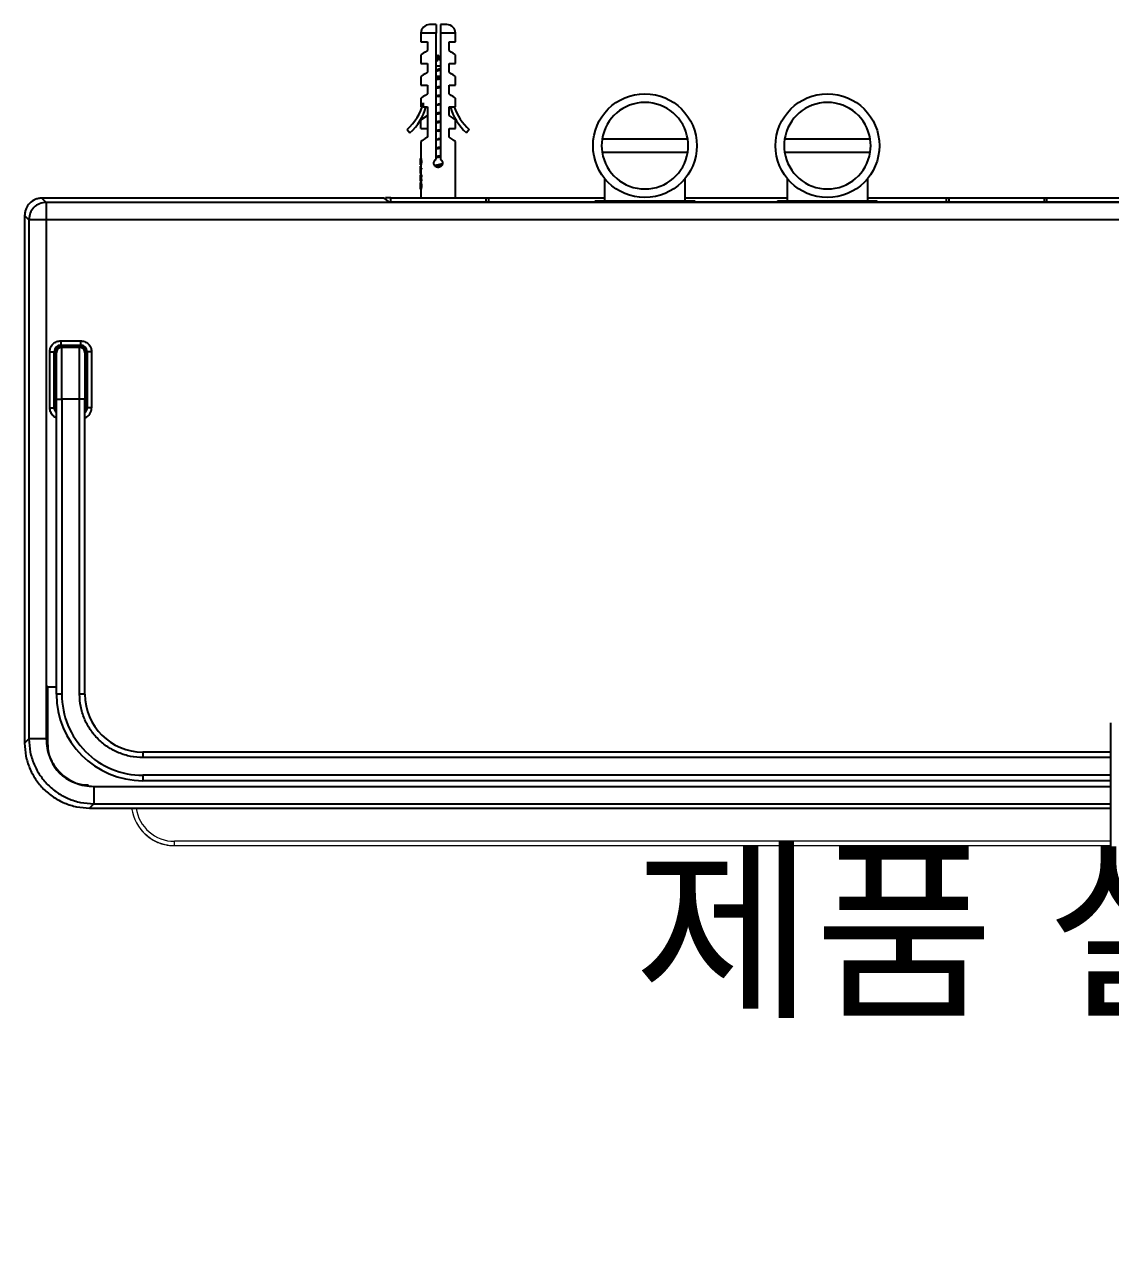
# Model space of a CAD drawing. Header units: millimetres. Extents: x 6110 to 6704, y -3675 to -2835.
# Drawn here: x 6229.4 to 6292.1, y -2964.8 to -2893.6 of the extents above; entities that cross this region are included whole.
import ezdxf

# ---------------------------------------------------------------- set-up
doc = ezdxf.new("R2010")
doc.units = ezdxf.units.MM
doc.header["$LTSCALE"] = 0.1
doc.layers.get('0').update_dxf_attribs({"lineweight": 13})
doc.layers.add('DIM', color=3, linetype='Continuous', lineweight=9)
doc.styles.get("Standard").update_dxf_attribs({"font": 'arial.ttf'})

msp = doc.modelspace()

# ---------------------------------------------------------------- linework, layer by layer
at = {"linetype": 'Continuous', "lineweight": 25}
for p, q in [((6253.1656, -2893.5629), (6252.7906, -2893.5629)), ((6253.7906, -2893.5629), (6253.4156, -2893.5629)), ((6252.2906, -2894.0629), (6252.2906, -2894.5629)), ((6253.1656, -2894.0629), (6252.2906, -2894.0629)), ((6252.2906, -2894.5629), (6252.6656, -2894.5629)), ((6252.6656, -2894.5629), (6252.6656, -2895.0629)), ((6253.1656, -2901.3464), (6253.1656, -2894.0629)), ((6253.4156, -2894.0629), (6253.4156, -2901.3464)), ((6254.2906, -2894.0629), (6253.4156, -2894.0629)), ((6253.9156, -2894.5629), (6254.2906, -2894.5629)), ((6253.9156, -2895.0629), (6253.9156, -2894.5629)), ((6254.2906, -2894.5629), (6254.2906, -2894.0629)), ((6252.2906, -2895.3129), (6252.2906, -2895.8129)), ((6253.2906, -2895.3129), (6253.1656, -2895.6274)), ((6253.4156, -2895.6254), (6253.2906, -2895.3129)), ((6253.2906, -2895.6239), (6253.2906, -2895.3129)), ((6254.2906, -2895.8129), (6254.2906, -2895.3129)), ((6252.2906, -2895.8129), (6252.6656, -2895.8129)), ((6252.6656, -2895.8129), (6252.6656, -2896.3129)), ((6253.2906, -2895.9655), (6253.1656, -2895.9655)), ((6253.2906, -2896.1531), (6253.1656, -2896.1854)), ((6253.2752, -2895.6239), (6253.2906, -2895.6239)), ((6253.9156, -2895.8129), (6254.2906, -2895.8129)), ((6253.9156, -2896.3129), (6253.9156, -2895.8129)), ((6252.2906, -2896.5629), (6252.2906, -2897.0629)), ((6253.1656, -2896.2482), (6253.2906, -2896.2197)), ((6253.2906, -2896.5574), (6253.1656, -2896.5574)), ((6253.2906, -2896.6634), (6253.1656, -2896.6906)), ((6253.1656, -2896.7398), (6253.2906, -2896.7125)), ((6254.2906, -2897.0629), (6254.2906, -2896.5629)), ((6252.2906, -2897.0629), (6252.6656, -2897.0629)), ((6252.6656, -2897.0629), (6252.6656, -2897.5629)), ((6253.2906, -2897.1634), (6253.1656, -2897.1906)), ((6253.1656, -2897.2397), (6253.2906, -2897.2125)), ((6253.4156, -2897.1361), (6253.2906, -2897.1634)), ((6253.2906, -2897.2125), (6253.4156, -2897.1853)), ((6253.9156, -2897.0629), (6254.2906, -2897.0629)), ((6253.9156, -2897.5629), (6253.9156, -2897.0629)), ((6252.2906, -2897.8129), (6252.2906, -2898.3129)), ((6252.2906, -2898.3129), (6252.3593, -2898.3129)), ((6252.4246, -2898.0896), (6252.4246, -2898.3129)), ((6252.4246, -2898.3129), (6252.6656, -2898.3129)), ((6252.6656, -2898.3129), (6252.6656, -2900.0629)), ((6253.2906, -2897.6634), (6253.1656, -2897.6906)), ((6253.2906, -2897.7125), (6253.1656, -2897.7397)), ((6253.1656, -2898.1904), (6253.2906, -2898.1634)), ((6253.2906, -2898.2125), (6253.1656, -2898.2396)), ((6253.4156, -2897.6362), (6253.2906, -2897.6634)), ((6253.2906, -2897.7125), (6253.4156, -2897.6853)), ((6253.4156, -2898.1361), (6253.2906, -2898.1634)), ((6253.4156, -2898.1853), (6253.2906, -2898.2125)), ((6253.9156, -2898.8129), (6253.9156, -2898.3129)), ((6253.9156, -2898.3129), (6254.2906, -2898.3129)), ((6254.2906, -2898.3129), (6254.2906, -2897.8129)), ((6252.2906, -2899.0629), (6252.6656, -2898.8129)), ((6253.2906, -2898.6634), (6253.1656, -2898.6906)), ((6253.1656, -2898.7398), (6253.2906, -2898.7125)), ((6253.4156, -2898.6361), (6253.2906, -2898.6634)), ((6253.2906, -2898.7125), (6253.4156, -2898.6853)), ((6251.4924, -2899.624), (6251.6581, -2899.8111)), ((6252.2906, -2899.5629), (6252.2906, -2899.0629)), ((6252.2906, -2899.5629), (6252.6656, -2899.5629)), ((6253.2906, -2899.1634), (6253.1656, -2899.1906)), ((6253.1656, -2899.2397), (6253.2906, -2899.2125)), ((6253.2906, -2899.6634), (6253.1656, -2899.6906)), ((6253.2906, -2899.7125), (6253.1656, -2899.7397)), ((6253.4156, -2899.1362), (6253.2906, -2899.1634)), ((6253.2906, -2899.2125), (6253.4156, -2899.1853)), ((6253.4156, -2899.6362), (6253.2906, -2899.6634)), ((6253.2906, -2899.7125), (6253.4156, -2899.6853)), ((6253.9156, -2899.5629), (6254.2906, -2899.5629)), ((6253.9156, -2900.0629), (6253.9156, -2899.5629)), ((6254.2906, -2899.5629), (6254.2906, -2899.0629)), ((6255.0888, -2899.624), (6254.923, -2899.8111)), ((6252.2906, -2900.3129), (6252.2906, -2901.2921)), ((6253.4156, -2900.1362), (6253.2906, -2900.1634)), ((6253.4156, -2900.1853), (6253.2906, -2900.2125)), ((6254.2906, -2903.5629), (6254.2906, -2900.3129)), ((6267.7082, -2900.1854), (6262.7643, -2900.1854)), ((6278.2549, -2900.1854), (6273.311, -2900.1854)), ((6253.2906, -2900.6633), (6253.1656, -2900.6906)), ((6253.1656, -2900.7398), (6253.2906, -2900.7126)), ((6253.4156, -2900.6361), (6253.2906, -2900.6633)), ((6253.2906, -2900.7126), (6253.4156, -2900.6853)), ((6253.4156, -2901.1362), (6253.2906, -2901.1634)), ((6262.7643, -2900.932), (6267.7082, -2900.932)), ((6273.311, -2900.932), (6278.2549, -2900.932)), ((6252.2406, -2901.2921), (6252.2917, -2901.2921)), ((6252.2406, -2901.2921), (6252.2406, -2901.3025)), ((6252.2957, -2901.3025), (6252.2406, -2901.3025)), ((6252.2406, -2901.3025), (6252.2406, -2901.3129)), ((6252.2995, -2901.3129), (6252.2406, -2901.3129)), ((6252.2406, -2901.3129), (6252.2406, -2901.3338)), ((6252.3061, -2901.3338), (6252.2406, -2901.3338)), ((6252.2406, -2901.3338), (6252.2406, -2901.365)), ((6252.3123, -2901.365), (6252.2406, -2901.365)), ((6252.2406, -2901.365), (6252.2406, -2901.4171)), ((6252.3197, -2901.4171), (6252.2406, -2901.4171)), ((6252.2406, -2901.4171), (6252.2406, -2901.4796)), ((6252.3223, -2901.4796), (6252.2406, -2901.4796)), ((6252.2406, -2901.4796), (6252.2406, -2901.5421)), ((6252.3197, -2901.5421), (6252.2406, -2901.5421)), ((6252.2406, -2901.5421), (6252.2406, -2901.5942)), ((6252.3123, -2901.5942), (6252.2406, -2901.5942)), ((6252.2406, -2901.5942), (6252.2406, -2901.6254)), ((6252.3061, -2901.6254), (6252.2406, -2901.6254)), ((6252.2406, -2901.6254), (6252.2406, -2901.6463)), ((6252.2995, -2901.6463), (6252.2406, -2901.6463)), ((6252.2406, -2901.6463), (6252.2406, -2901.6567)), ((6252.2957, -2901.6567), (6252.2406, -2901.6567)), ((6252.2406, -2901.6567), (6252.2406, -2901.6671)), ((6252.2917, -2901.6671), (6252.2406, -2901.6671)), ((6252.2957, -2901.7504), (6252.2406, -2901.7504)), ((6252.2406, -2901.7504), (6252.2406, -2901.8546)), ((6252.2406, -2901.8546), (6252.2406, -2901.9171)), ((6252.3223, -2901.8546), (6252.2406, -2901.8546)), ((6252.2906, -2901.6671), (6252.2906, -2901.7504)), ((6252.2957, -2901.7504), (6252.2957, -2901.8546)), ((6252.3223, -2901.8546), (6252.3223, -2901.9171)), ((6253.1656, -2901.2397), (6253.2906, -2901.2125)), ((6253.2906, -2901.2125), (6253.4156, -2901.1852)), ((6252.3223, -2901.9171), (6252.2406, -2901.9171)), ((6252.2406, -2901.9171), (6252.2406, -2902.1671)), ((6252.2957, -2902.1671), (6252.2406, -2902.1671)), ((6252.3223, -2902.2504), (6252.2406, -2902.2504)), ((6252.2406, -2902.2504), (6252.2406, -2902.3129)), ((6252.3223, -2902.3129), (6252.2406, -2902.3129)), ((6252.2406, -2902.3129), (6252.2406, -2902.4275)), ((6252.2968, -2902.4275), (6252.2406, -2902.4275)), ((6252.2406, -2902.4275), (6252.2406, -2902.5421)), ((6252.3223, -2902.5421), (6252.2406, -2902.5421)), ((6252.2406, -2902.5421), (6252.2406, -2902.6046)), ((6252.2906, -2902.1671), (6252.2906, -2902.2504)), ((6252.2957, -2901.9171), (6252.2957, -2902.1671)), ((6252.3223, -2902.2504), (6252.3223, -2902.3129)), ((6252.3223, -2902.5421), (6252.3223, -2902.6046)), ((6262.9029, -2902.4443), (6262.9029, -2903.7668)), ((6267.5696, -2903.7668), (6267.5696, -2902.4443)), ((6273.4496, -2902.4443), (6273.4496, -2903.7668)), ((6278.1163, -2903.7668), (6278.1163, -2902.4443)), ((6252.3223, -2902.6046), (6252.2406, -2902.6046)), ((6252.2981, -2902.6879), (6252.2406, -2902.6879)), ((6252.2406, -2902.6879), (6252.2406, -2902.7088)), ((6252.3061, -2902.7088), (6252.2406, -2902.7088)), ((6252.2406, -2902.7088), (6252.2406, -2902.74)), ((6252.3123, -2902.74), (6252.2406, -2902.74)), ((6252.2406, -2902.74), (6252.2406, -2902.7921)), ((6252.3197, -2902.7921), (6252.2406, -2902.7921)), ((6252.2406, -2902.7921), (6252.2406, -2902.8442)), ((6252.3223, -2902.8442), (6252.2406, -2902.8442)), ((6252.2406, -2902.8442), (6252.2406, -2902.9067)), ((6252.3223, -2902.9067), (6252.2406, -2902.9067)), ((6252.2406, -2902.9067), (6252.2406, -2902.9588)), ((6252.3197, -2902.9588), (6252.2406, -2902.9588)), ((6252.2406, -2902.9588), (6252.2406, -2903.0109)), ((6252.3123, -2903.0109), (6252.2406, -2903.0109)), ((6252.2406, -2903.0109), (6252.2406, -2903.0421)), ((6252.3061, -2903.0421), (6252.2406, -2903.0421)), ((6252.2406, -2903.0421), (6252.2406, -2903.0629)), ((6252.2981, -2903.0629), (6252.2406, -2903.0629)), ((6252.2906, -2902.6046), (6252.2906, -2902.6879)), ((6252.2906, -2903.0629), (6252.2906, -2903.5629)), ((6252.3223, -2902.8442), (6252.3223, -2902.9067)), ((6250.1734, -2903.5892), (6230.392, -2903.5892)), ((6230.3929, -2903.5893), (6230.6389, -2903.8353)), ((6250.1728, -2903.5893), (6230.3929, -2903.5893)), ((6292.9817, -2903.8353), (6230.6389, -2903.8353)), ((6230.6389, -2903.8353), (6230.6389, -2904.835)), ((6250.4825, -2903.8215), (6250.1728, -2903.5893)), ((6250.5547, -2903.5629), (6250.2448, -2903.5629)), ((6302.4517, -2903.8215), (6250.4825, -2903.8215)), ((6250.5547, -2903.8215), (6250.5547, -2903.5629)), ((6250.5547, -2903.5629), (6256.0547, -2903.5629)), ((6256.0547, -2903.8215), (6256.0547, -2903.5629)), ((6256.0547, -2903.5629), (6256.2009, -2903.5629)), ((6256.2009, -2903.5629), (6256.2009, -2903.8215)), ((6256.2009, -2903.5629), (6262.9029, -2903.5629)), ((6262.3616, -2903.7659), (6262.3398, -2903.8215)), ((6262.7464, -2903.7668), (6262.9029, -2903.7668)), ((6265.2368, -2903.7668), (6265.5042, -2903.8215)), ((6265.9317, -2903.7668), (6265.9463, -2903.7391)), ((6267.5696, -2903.5629), (6273.4496, -2903.5629)), ((6268.1327, -2903.8215), (6268.111, -2903.7663)), ((6272.9083, -2903.7659), (6272.8865, -2903.8215)), ((6273.2931, -2903.7668), (6273.4496, -2903.7668)), ((6275.7835, -2903.7668), (6276.0509, -2903.8215)), ((6276.4784, -2903.7668), (6276.493, -2903.7391)), ((6278.1163, -2903.5629), (6282.6585, -2903.5629)), ((6278.6794, -2903.8215), (6278.6577, -2903.7663)), ((6282.6585, -2903.8215), (6282.6585, -2903.5629)), ((6282.6585, -2903.5629), (6282.8047, -2903.5629)), ((6282.8047, -2903.5629), (6282.8047, -2903.8215)), ((6282.8047, -2903.5629), (6288.3047, -2903.5629)), ((6288.3047, -2903.5629), (6288.3047, -2903.8215)), ((6288.3047, -2903.5629), (6288.4509, -2903.5629)), ((6288.4509, -2903.5629), (6288.4509, -2903.8215)), ((6288.4509, -2903.5629), (6302.4517, -2903.5629)), ((6229.3931, -2904.589), (6229.3931, -2935.091)), ((6229.3932, -2904.589), (6229.3931, -2904.589)), ((6229.6392, -2904.835), (6229.3932, -2904.589)), ((6229.3932, -2904.589), (6229.3932, -2935.0906)), ((6230.6389, -2904.835), (6229.6392, -2904.835)), ((6229.6392, -2904.835), (6229.6393, -2934.8446)), ((6230.6389, -2904.835), (6230.6386, -2934.8446)), ((6292.9817, -2904.835), (6230.6389, -2904.835)), ((6231.4768, -2911.8355), (6232.6268, -2911.8355)), ((6231.4768, -2911.8355), (6231.4768, -2912.0853)), ((6232.6268, -2911.8355), (6232.6268, -2912.0853)), ((6230.8481, -2915.7142), (6230.848, -2912.4642)), ((6230.848, -2912.4642), (6231.0979, -2912.4642)), ((6231.0979, -2915.7142), (6231.0979, -2912.4642)), ((6231.0979, -2912.4642), (6231.1768, -2912.4642)), ((6231.1768, -2915.7142), (6231.1768, -2912.4642)), ((6231.4768, -2912.0853), (6232.6268, -2912.0853)), ((6231.4768, -2912.0853), (6231.4768, -2912.1642)), ((6231.4768, -2912.1642), (6232.6268, -2912.1642)), ((6232.5643, -2912.2142), (6231.5393, -2912.2142)), ((6232.6268, -2912.0853), (6232.6268, -2912.1642)), ((6232.9268, -2912.4642), (6232.9268, -2915.7142)), ((6233.0056, -2912.4642), (6232.9268, -2912.4642)), ((6233.2555, -2912.4642), (6233.0056, -2912.4642)), ((6233.0056, -2912.4642), (6233.0056, -2915.7142)), ((6233.2555, -2912.4642), (6233.2555, -2915.7142)), ((6231.2268, -2915.2142), (6231.5394, -2915.2142)), ((6231.2268, -2932.2612), (6231.2268, -2915.2142)), ((6231.5394, -2915.2142), (6231.5393, -2932.2612)), ((6232.5642, -2915.2142), (6231.5394, -2915.2142)), ((6232.5641, -2932.2612), (6232.5642, -2915.2142)), ((6232.8768, -2915.2142), (6232.5642, -2915.2142)), ((6232.8768, -2932.2612), (6232.8768, -2915.2142)), ((6230.8481, -2915.7142), (6231.0979, -2915.7142)), ((6231.0979, -2915.7142), (6231.1768, -2915.7142)), ((6233.0056, -2915.7142), (6232.9268, -2915.7142)), ((6233.2555, -2915.7142), (6233.0056, -2915.7142)), ((6230.73, -2931.8393), (6230.6863, -2931.7956)), ((6230.73, -2931.8393), (6231.2268, -2931.8393)), ((6230.73, -2935.1785), (6230.73, -2931.8393)), ((6231.5393, -2932.2612), (6231.2268, -2932.2612)), ((6232.8768, -2932.2612), (6232.5641, -2932.2612)), ((6292.1319, -2933.9072), (6292.1319, -2942.9522)), ((6292.1319, -2933.9072), (6292.132, -2933.9072)), ((6229.6393, -2934.8446), (6229.3932, -2935.0906)), ((6230.6863, -2935.1785), (6230.73, -2935.1785)), ((6236.2268, -2935.6112), (6236.2268, -2935.9237)), ((6292.1319, -2935.6112), (6236.2268, -2935.6112)), ((6292.1319, -2935.9237), (6236.2268, -2935.9237)), ((6236.2268, -2936.9487), (6236.2268, -2937.2612)), ((6292.1319, -2936.9487), (6236.2268, -2936.9487)), ((6292.1319, -2937.2612), (6236.2268, -2937.2612)), ((6233.054, -2937.5463), (6233.054, -2937.5025)), ((6233.388, -2937.5936), (6292.1319, -2937.5936)), ((6233.388, -2938.5933), (6233.1419, -2938.8393)), ((6233.1419, -2938.8393), (6292.1319, -2938.8393)), ((6233.1419, -2938.8393), (6233.1419, -2938.8394)), ((6233.1419, -2938.8394), (6292.1319, -2938.8394)), ((6233.388, -2938.5933), (6292.1319, -2938.5933)), ((6292.1319, -2942.9522), (6292.132, -2942.9522))]:
    msp.add_line(p, q, dxfattribs=at)
at = {"color": 7, "linetype": 'Continuous'}
for p, q in [((6238.0547, -2941.0143), (6238.0547, -2940.7643)), ((6292.1319, -2940.7643), (6238.0547, -2940.7643)), ((6238.0547, -2941.0143), (6292.1319, -2941.0143))]:
    msp.add_line(p, q, dxfattribs=at)
at = {"linetype": 'Continuous', "lineweight": 25, "flags": 128}
for points in [[(6252.6656, -2895.0629), (6252.5365, -2895.149), (6252.4315, -2895.219), (6252.3541, -2895.2706), (6252.3066, -2895.3023), (6252.2906, -2895.3129)], [(6254.2906, -2895.3129), (6254.2746, -2895.3023), (6254.2271, -2895.2706), (6254.1496, -2895.219), (6254.0447, -2895.149), (6253.9156, -2895.0629)], [(6252.6656, -2896.3129), (6252.5365, -2896.399), (6252.4315, -2896.469), (6252.3541, -2896.5206), (6252.3066, -2896.5523), (6252.2906, -2896.5629)], [(6254.2906, -2896.5629), (6254.2746, -2896.5523), (6254.2271, -2896.5206), (6254.1496, -2896.469), (6254.0447, -2896.399), (6253.9156, -2896.3129)], [(6252.6656, -2897.5629), (6252.5365, -2897.649), (6252.4315, -2897.719), (6252.3541, -2897.7706), (6252.3066, -2897.8023), (6252.2906, -2897.8129)], [(6254.2906, -2897.8129), (6254.2746, -2897.8023), (6254.2271, -2897.7706), (6254.1496, -2897.719), (6254.0447, -2897.649), (6253.9156, -2897.5629)], [(6254.2906, -2899.0629), (6254.2746, -2899.0523), (6254.2271, -2899.0206), (6254.1496, -2898.969), (6254.0447, -2898.899), (6253.9156, -2898.8129)], [(6252.6656, -2900.0629), (6252.5365, -2900.149), (6252.4315, -2900.219), (6252.3541, -2900.2706), (6252.3066, -2900.3023), (6252.2906, -2900.3129)], [(6254.2906, -2900.3129), (6254.2746, -2900.3023), (6254.2271, -2900.2706), (6254.1496, -2900.219), (6254.0447, -2900.149), (6253.9156, -2900.0629)]]:
    msp.add_lwpolyline(points, dxfattribs=at)
at = {"linetype": 'Continuous', "lineweight": 25}
for centre in [(6265.2362, -2900.5587), (6275.7829, -2900.5587)]:
    msp.add_circle(centre, 3, dxfattribs=at)
for centre, radius, start, end in [((6252.7906, -2894.0629), 0.5, 90, 180), ((6253.7906, -2894.0629), 0.5, 0, 90), ((6249.4776, -2897.3496), 3.0385, 311.536, 345.903182), ((6249.6433, -2897.5367), 3.0385, 311.536, 345.198477), ((6256.9378, -2897.5367), 3.0385, 194.801523, 228.464), ((6257.1036, -2897.3496), 3.0385, 198.485179, 228.464), ((6265.2362, -2900.5587), 2.5, 8.587356, 171.412644), ((6275.7829, -2900.5587), 2.5, 8.587356, 171.412644), ((6265.2362, -2900.5587), 2.5, 171.412644, 188.587975), ((6265.2362, -2900.5587), 2.5, 351.412025, 8.587356), ((6275.7829, -2900.5587), 2.5, 171.412644, 188.587975), ((6275.7829, -2900.5587), 2.5, 351.412025, 8.587356), ((6265.2362, -2900.5587), 2.5, 188.587975, 351.412025), ((6275.7829, -2900.5587), 2.5, 188.587975, 351.412025), ((6231.4768, -2912.4642), 0.3789, 90, 180), ((6231.5393, -2912.5267), 0.3125, 90, 180.000504), ((6232.5643, -2912.5267), 0.3125, 359.99702, 90.000944), ((6232.6268, -2912.4642), 0.3789, 0, 90), ((6231.4768, -2915.7142), 0.3789, 180, 228.711888), ((6232.6268, -2915.7142), 0.3789, 311.628447, 360), ((6232.6268, -2915.7142), 0.6287, 293.673656, 360), ((6236.2268, -2932.2612), 5, 180, 270), ((6236.2267, -2932.2612), 4.6874, 179.999069, 270.000431), ((6236.2268, -2932.2612), 3.35, 180, 270), ((6233.0537, -2935.1788), 2.3237, 179.992712, 270.008442)]:
    msp.add_arc(centre, radius, start, end, dxfattribs=at)
at = {"color": 7, "linetype": 'Continuous'}
for centre, radius, start, end in [((6238.0547, -2938.5143), 2.5, 187.513368, 270.001013), ((6238.0547, -2938.5143), 2.25, 188.389444, 269.999654), ((6238.0608, -2938.5095), 2.5077, 218.087044, 223.784702), ((6238.0621, -2938.5084), 2.5094, 218.194012, 223.086024), ((6238.047, -2938.5223), 2.489, 223.09022, 224.005389), ((6238.0473, -2938.5219), 2.4894, 223.793564, 230.84806), ((6238.0466, -2938.5225), 2.4885, 224.007368, 230.394119), ((6238.0636, -2938.5032), 2.5142, 230.376508, 230.972025), ((6238.0525, -2938.518), 2.4957, 230.812023, 237.448315), ((6238.06, -2938.5078), 2.5084, 230.969393, 235.700497), ((6238.0456, -2938.5286), 2.483, 235.704253, 238.211837), ((6238.0566, -2938.5108), 2.504, 237.45647, 243.70519), ((6238.0572, -2938.5097), 2.5052, 238.214291, 243.352251), ((6238.057, -2938.5102), 2.5047, 243.3511, 243.915475), ((6238.0433, -2938.5399), 2.472, 243.683618, 251.331374), ((6238.0431, -2938.5404), 2.4715, 243.897174, 249.998439), ((6238.0473, -2938.5284), 2.4842, 250.002007, 252.315722), ((6238.0554, -2938.5032), 2.5107, 251.337784, 256.760438), ((6238.0562, -2938.5), 2.514, 252.318904, 256.566691), ((6238.06, -2938.485), 2.5294, 256.562462, 256.970491), ((6238.0578, -2938.4992), 2.5151, 256.727487, 269.929342), ((6238.0578, -2938.4998), 2.5145, 256.943934, 269.929492)]:
    msp.add_arc(centre, radius, start, end, dxfattribs=at)
at = {"linetype": 'Continuous', "lineweight": 25}
for centre, major_axis, ratio, start_param, end_param in [((6253.2906, -2901.2827), (1, 0), 0.1958348, 3.1894833, 3.2428293), ((6253.2906, -2901.6765), (1, 0), 0.1958326, 3.040356, 3.093702), ((6253.2906, -2901.2695), (1, 0), 0.3263877, 3.2428293, 3.2749664), ((6253.2906, -2901.6897), (1, 0), 0.3263877, 3.0082189, 3.040356), ((6253.2906, -2901.2478), (1, 0), 0.4895842, 3.2749664, 3.3180387), ((6253.2906, -2901.7114), (1, 0), 0.4895842, 2.9651466, 3.0082189), ((6253.2906, -2901.1619), (1, 0), 0.9791667, 3.3180387, 3.3505569), ((6253.2906, -2901.7973), (1, 0), 0.9791667, 2.9326284, 2.9651466), ((6253.2906, -2901.0265), (0, 1.6319), 0.6127669, 1.7797606, 1.8125047), ((6253.2906, -2901.9327), (0, 1.6319), 0.6127655, 1.3290879, 1.3618321), ((6253.2906, -2900.0109), (0, 5.875), 0.1702128, 1.8125047, 1.8234766), ((6253.2906, -2902.9484), (0, 5.875), 0.1702128, 1.3181161, 1.3290879), ((6253.2906, -2902.5201), (1, 0), 0.8285255, 2.8889124, 3.0296569), ((6253.2906, -2902.335), (1, 0), 0.8285259, 3.2535284, 3.3942729), ((6253.2906, -2902.64), (1, 0), 0.3916668, 3.2642403, 3.3180387), ((6253.2906, -2903.1109), (1, 0), 0.3916667, 2.9651466, 3.018945), ((6253.2906, -2902.5369), (1, 0), 0.9791667, 3.3180387, 3.3505569), ((6253.2906, -2903.214), (1, 0), 0.9791666, 2.9326284, 2.9651466), ((6253.2906, -2902.4015), (0, 1.6319), 0.6127662, 1.7797606, 1.8125047), ((6253.2906, -2903.3494), (0, 1.6319), 0.612766, 1.3290879, 1.3618321), ((6253.2906, -2901.6202), (0, 4.8958), 0.2042553, 1.8125047, 1.8234766), ((6253.2906, -2904.1307), (0, 4.8958), 0.2042553, 1.3181161, 1.3290879), ((6250.2448, -2903.8129), (0, 0.25), 0.0349208, 0.0005195, 0.7990403)]:
    msp.add_ellipse(centre, major_axis=major_axis, ratio=ratio, start_param=start_param, end_param=end_param, dxfattribs=at)
for points, knots in [([(6253.1656, -2893.5629), (6253.1656, -2893.5686), (6253.1656, -2893.58), (6253.1656, -2893.67), (6253.1656, -2893.8007), (6253.1656, -2893.9398), (6253.1656, -2894.0294), (6253.1656, -2894.0629)], [0, 0, 0, 0, 0.2226813, 0.4443196, 0.6596979, 0.8724361, 1, 1, 1, 1]), ([(6253.4156, -2893.5629), (6253.4156, -2893.5686), (6253.4156, -2893.58), (6253.4156, -2893.67), (6253.4156, -2893.8007), (6253.4156, -2893.9398), (6253.4156, -2894.0294), (6253.4156, -2894.0629)], [0, 0, 0, 0, 0.2226813, 0.4443196, 0.6596979, 0.8724361, 1, 1, 1, 1]), ([(6253.1656, -2895.697), (6253.1697, -2895.6935), (6253.1818, -2895.6831), (6253.2034, -2895.6699), (6253.2199, -2895.6593), (6253.2408, -2895.646), (6253.2589, -2895.6344), (6253.2752, -2895.6239)], [0, 0, 0, 0, 0.157577, 0.4640324, 0.5493649, 0.5921098, 1, 1, 1, 1]), ([(6253.1656, -2896.1875), (6253.1789, -2896.1841), (6253.2198, -2896.1737), (6253.3046, -2896.1522), (6253.3816, -2896.1336), (6253.4151, -2896.1217), (6253.4156, -2896.1215)], [0, 0, 0, 0, 0.1593901, 0.4892491, 0.992899, 1, 1, 1, 1]), ([(6253.4156, -2895.9655), (6253.3979, -2895.9655), (6253.3588, -2895.9655), (6253.3147, -2895.9655), (6253.2906, -2895.9655)], [0, 0, 0, 0, 0.4512163, 1, 1, 1, 1]), ([(6253.4156, -2896.1183), (6253.3997, -2896.1231), (6253.3608, -2896.1349), (6253.3166, -2896.1463), (6253.2906, -2896.1531)], [0, 0, 0, 0, 0.4099212, 1, 1, 1, 1]), ([(6253.4156, -2896.1883), (6253.3725, -2896.1978), (6253.2909, -2896.2156), (6253.2058, -2896.2327), (6253.1656, -2896.2408)], [0, 0, 0, 0, 0.5278892, 1, 1, 1, 1]), ([(6253.1656, -2896.7082), (6253.1672, -2896.7079), (6253.2236, -2896.698), (6253.3162, -2896.6844), (6253.3942, -2896.6712), (6253.4156, -2896.6675)], [0, 0, 0, 0, 0.0206956, 0.7310613, 1, 1, 1, 1]), ([(6253.4156, -2896.1899), (6253.4044, -2896.1928), (6253.3659, -2896.2028), (6253.3218, -2896.2127), (6253.2906, -2896.2197)], [0, 0, 0, 0, 0.2902354, 1, 1, 1, 1]), ([(6253.4156, -2896.5574), (6253.4148, -2896.5574), (6253.3776, -2896.5574), (6253.3336, -2896.5574), (6253.2906, -2896.5574)], [0, 0, 0, 0, 0.0220412, 1, 1, 1, 1]), ([(6253.4156, -2896.6363), (6253.4148, -2896.6365), (6253.3776, -2896.6455), (6253.3336, -2896.6545), (6253.2906, -2896.6634)], [0, 0, 0, 0, 0.0220269, 1, 1, 1, 1]), ([(6253.2906, -2896.7125), (6253.3214, -2896.706), (6253.3647, -2896.6969), (6253.4042, -2896.6878), (6253.4156, -2896.6852)], [0, 0, 0, 0, 0.7120697, 1, 1, 1, 1]), ([(6253.1656, -2897.2085), (6253.1861, -2897.205), (6253.2632, -2897.1918), (6253.3559, -2897.1783), (6253.4131, -2897.1683), (6253.4156, -2897.1678)], [0, 0, 0, 0, 0.2576556, 0.9681819, 1, 1, 1, 1]), ([(6253.1656, -2897.7083), (6253.2059, -2897.7018), (6253.289, -2897.6882), (6253.3725, -2897.6747), (6253.4156, -2897.6677)], [0, 0, 0, 0, 0.4845005, 1, 1, 1, 1]), ([(6253.1656, -2898.2081), (6253.2263, -2898.1985), (6253.3117, -2898.185), (6253.3922, -2898.1715), (6253.4156, -2898.1676)], [0, 0, 0, 0, 0.7099477, 1, 1, 1, 1]), ([(6253.1656, -2898.7083), (6253.1696, -2898.7076), (6253.2049, -2898.7014), (6253.2822, -2898.6895), (6253.363, -2898.6766), (6253.4063, -2898.6694), (6253.4156, -2898.6678)], [0, 0, 0, 0, 0.0518667, 0.459749, 0.8844154, 1, 1, 1, 1]), ([(6253.1656, -2899.2082), (6253.1689, -2899.2077), (6253.2246, -2899.1978), (6253.3166, -2899.1843), (6253.3936, -2899.1714), (6253.4156, -2899.1677)], [0, 0, 0, 0, 0.0429315, 0.726502, 1, 1, 1, 1]), ([(6253.1656, -2899.7082), (6253.1738, -2899.7068), (6253.24, -2899.6957), (6253.3314, -2899.6821), (6253.402, -2899.6699), (6253.4156, -2899.6676)], [0, 0, 0, 0, 0.1034403, 0.8277964, 1, 1, 1, 1]), ([(6253.1656, -2900.1905), (6253.1671, -2900.1901), (6253.2044, -2900.1811), (6253.2484, -2900.1721), (6253.2906, -2900.1634)], [0, 0, 0, 0, 0.0403341, 1, 1, 1, 1]), ([(6253.1656, -2900.2084), (6253.174, -2900.2069), (6253.2387, -2900.1956), (6253.3319, -2900.182), (6253.4022, -2900.1699), (6253.4156, -2900.1676)], [0, 0, 0, 0, 0.108056, 0.8297745, 1, 1, 1, 1]), ([(6253.2906, -2900.2125), (6253.2484, -2900.2212), (6253.2044, -2900.2302), (6253.1671, -2900.2393), (6253.1656, -2900.2396)], [0, 0, 0, 0, 0.959902, 1, 1, 1, 1]), ([(6253.1656, -2900.7082), (6253.1938, -2900.7036), (6253.2671, -2900.6916), (6253.3556, -2900.678), (6253.4072, -2900.6692), (6253.4156, -2900.6677)], [0, 0, 0, 0, 0.3445419, 0.8929656, 1, 1, 1, 1]), ([(6253.2906, -2901.1634), (6253.2534, -2901.1711), (6253.2093, -2901.1802), (6253.1715, -2901.1894), (6253.1656, -2901.1908)], [0, 0, 0, 0, 0.84416687, 1, 1, 1, 1]), ([(6253.4156, -2901.3464), (6253.4387, -2901.363), (6253.4848, -2901.3961), (6253.5281, -2901.4712), (6253.5452, -2901.5546), (6253.5337, -2901.6382), (6253.4964, -2901.7128), (6253.4362, -2901.772), (6253.3589, -2901.8084), (6253.2741, -2901.8171), (6253.1924, -2901.7978), (6253.1215, -2901.7533), (6253.0682, -2901.6874), (6253.0396, -2901.6068), (6253.0393, -2901.5219), (6253.0663, -2901.443), (6253.1112, -2901.3829), (6253.1498, -2901.357), (6253.1656, -2901.3464)], [0, 0, 0, 0, 0.0649859, 0.1299762, 0.1945023, 0.2571806, 0.319563, 0.3836022, 0.4487263, 0.5126905, 0.575123, 0.6379277, 0.7024233, 0.7674484, 0.8308691, 0.8930698, 0.9563134, 1, 1, 1, 1]), ([(6253.2906, -2901.6634), (6253.2403, -2901.6738), (6253.167, -2901.689), (6253.1096, -2901.7041), (6253.0917, -2901.7089)], [0, 0, 0, 0, 0.6869287, 1, 1, 1, 1]), ([(6253.1003, -2901.7196), (6253.1307, -2901.7143), (6253.217, -2901.6991), (6253.3718, -2901.6756), (6253.4756, -2901.6575), (6253.5232, -2901.6492)], [0, 0, 0, 0, 0.2271264, 0.6456964, 1, 1, 1, 1]), ([(6253.2906, -2901.7125), (6253.2397, -2901.7229), (6253.1793, -2901.7352), (6253.1319, -2901.7476), (6253.1245, -2901.7495)], [0, 0, 0, 0, 0.8432219, 1, 1, 1, 1]), ([(6253.1656, -2901.2082), (6253.1989, -2901.2028), (6253.2717, -2901.1909), (6253.3587, -2901.1774), (6253.4063, -2901.1694), (6253.4156, -2901.1678)], [0, 0, 0, 0, 0.4044223, 0.883051, 1, 1, 1, 1]), ([(6253.5335, -2901.6066), (6253.5017, -2901.615), (6253.431, -2901.6339), (6253.3404, -2901.6529), (6253.2906, -2901.6634)], [0, 0, 0, 0, 0.4497167, 1, 1, 1, 1]), ([(6253.5511, -2901.6512), (6253.5138, -2901.6612), (6253.4377, -2901.6816), (6253.3403, -2901.7021), (6253.2906, -2901.7125)], [0, 0, 0, 0, 0.4901724, 1, 1, 1, 1]), ([(6230.3929, -2903.5893), (6230.3248, -2903.5934), (6230.1904, -2903.6014), (6229.9402, -2903.6824), (6229.6682, -2903.8642), (6229.4864, -2904.1362), (6229.4053, -2904.3863), (6229.3973, -2904.5208), (6229.3932, -2904.589)], [0, 0, 0, 0, 0.1303643, 0.2573286, 0.4999734, 0.7425369, 0.8695438, 1, 1, 1, 1]), ([(6230.6389, -2903.8353), (6230.508, -2903.8504), (6230.2461, -2903.8806), (6229.9158, -2904.1118), (6229.6845, -2904.4422), (6229.6543, -2904.704), (6229.6392, -2904.835)], [0, 0, 0, 0, 0.2500005, 0.4999966, 0.7499996, 1, 1, 1, 1]), ([(6262.7464, -2903.7668), (6262.6419, -2903.7668), (6262.4329, -2903.7668), (6262.3288, -2903.7668), (6262.3616, -2903.7668), (6262.3618, -2903.7668)], [0, 0, 0, 0, 0.4987031, 0.9974037, 1, 1, 1, 1]), ([(6262.4493, -2903.7668), (6262.4523, -2903.7668), (6262.485, -2903.7668), (6262.6221, -2903.7668), (6262.7464, -2903.7668)], [0, 0, 0, 0, 0.0922252, 1, 1, 1, 1]), ([(6262.5807, -2903.8215), (6262.5938, -2903.8118), (6262.6468, -2903.7724), (6262.7037, -2903.7692), (6262.7464, -2903.7668)], [0, 0, 0, 0, 0.2478828, 1, 1, 1, 1]), ([(6262.7464, -2903.7668), (6262.7882, -2903.7694), (6262.8451, -2903.773), (6262.8982, -2903.8114), (6262.9123, -2903.8215)], [0, 0, 0, 0, 0.7345684, 1, 1, 1, 1]), ([(6265.2368, -2903.7668), (6264.9857, -2903.7668), (6264.4835, -2903.7668), (6263.7845, -2903.7668), (6263.1724, -2903.7668), (6262.8884, -2903.7668), (6262.7464, -2903.7668)], [0, 0, 0, 0, 0.2499966, 0.5000007, 0.7500017, 1, 1, 1, 1]), ([(6264.6805, -2903.7668), (6264.846, -2903.7631), (6265.2445, -2903.7542), (6265.6804, -2903.7452), (6265.927, -2903.7395), (6265.9463, -2903.7391)], [0, 0, 0, 0, 0.3957327, 0.9527186, 1, 1, 1, 1]), ([(6265.2362, -2903.7668), (6265.0625, -2903.7668), (6264.8734, -2903.7668), (6264.695, -2903.7668), (6264.6805, -2903.7668)], [0, 0, 0, 0, 0.9186333, 1, 1, 1, 1]), ([(6264.9047, -2903.8215), (6264.9309, -2903.8118), (6265.0369, -2903.7724), (6265.1509, -2903.7692), (6265.2368, -2903.7668)], [0, 0, 0, 0, 0.2471748, 1, 1, 1, 1]), ([(6267.5696, -2903.7668), (6267.6016, -2903.7668), (6267.7181, -2903.7668), (6267.8238, -2903.7668), (6267.8791, -2903.7668), (6267.8271, -2903.7668), (6267.6771, -2903.7668), (6267.4329, -2903.7668), (6267.1044, -2903.7668), (6266.704, -2903.7668), (6266.2473, -2903.7668), (6265.7517, -2903.7668), (6265.408, -2903.7668), (6265.2362, -2903.7668)], [0, 0, 0, 0, 0.0364832, 0.1328342, 0.2291858, 0.3255374, 0.4218885, 0.5182404, 0.6145922, 0.710944, 0.8072963, 0.9036464, 1, 1, 1, 1]), ([(6267.7261, -2903.7668), (6267.5841, -2903.7668), (6267.3003, -2903.7668), (6266.6884, -2903.7668), (6265.9898, -2903.7668), (6265.4878, -2903.7668), (6265.2368, -2903.7668)], [0, 0, 0, 0, 0.2499992, 0.4999999, 0.7500016, 1, 1, 1, 1]), ([(6267.5597, -2903.8215), (6267.574, -2903.8113), (6267.6274, -2903.7734), (6267.6844, -2903.7696), (6267.7261, -2903.7668)], [0, 0, 0, 0, 0.2684638, 1, 1, 1, 1]), ([(6267.7261, -2903.7668), (6267.8055, -2903.7668), (6267.9672, -2903.7668), (6268.0897, -2903.7668), (6268.1047, -2903.7668), (6268.1112, -2903.7668)], [0, 0, 0, 0, 0.3502103, 0.7129154, 1, 1, 1, 1]), ([(6268.1112, -2903.7668), (6268.0944, -2903.7668), (6268.0606, -2903.7668), (6267.8376, -2903.7668), (6267.7261, -2903.7668)], [0, 0, 0, 0, 0.50000373, 1, 1, 1, 1]), ([(6267.7261, -2903.7668), (6267.7664, -2903.7693), (6267.8232, -2903.7728), (6267.8765, -2903.8106), (6267.8919, -2903.8215)], [0, 0, 0, 0, 0.710751, 1, 1, 1, 1]), ([(6273.2931, -2903.7668), (6273.1888, -2903.7668), (6272.98, -2903.7668), (6272.8746, -2903.7668), (6272.9083, -2903.7668), (6272.9085, -2903.7668)], [0, 0, 0, 0, 0.4986999, 0.9974024, 1, 1, 1, 1]), ([(6272.996, -2903.7668), (6272.999, -2903.7668), (6273.0318, -2903.7668), (6273.1688, -2903.7668), (6273.2931, -2903.7668)], [0, 0, 0, 0, 0.0922259, 1, 1, 1, 1]), ([(6273.1274, -2903.8215), (6273.1405, -2903.8118), (6273.1935, -2903.7724), (6273.2504, -2903.7692), (6273.2931, -2903.7668)], [0, 0, 0, 0, 0.2478821, 1, 1, 1, 1]), ([(6273.2931, -2903.7668), (6273.3349, -2903.7694), (6273.3918, -2903.773), (6273.4449, -2903.8114), (6273.459, -2903.8215)], [0, 0, 0, 0, 0.73456865, 1, 1, 1, 1]), ([(6275.7835, -2903.7668), (6275.5324, -2903.7668), (6275.0302, -2903.7668), (6274.3312, -2903.7668), (6273.7191, -2903.7668), (6273.4351, -2903.7668), (6273.2931, -2903.7668)], [0, 0, 0, 0, 0.2500007, 0.4999993, 0.7499995, 1, 1, 1, 1]), ([(6275.2272, -2903.7668), (6275.3927, -2903.7631), (6275.7912, -2903.7542), (6276.2271, -2903.7452), (6276.4737, -2903.7395), (6276.493, -2903.7391)], [0, 0, 0, 0, 0.3957398, 0.952708, 1, 1, 1, 1]), ([(6275.7829, -2903.7668), (6275.6092, -2903.7668), (6275.4201, -2903.7668), (6275.2417, -2903.7668), (6275.2272, -2903.7668)], [0, 0, 0, 0, 0.9186099, 1, 1, 1, 1]), ([(6275.4514, -2903.8215), (6275.4776, -2903.8118), (6275.5836, -2903.7724), (6275.6976, -2903.7692), (6275.7835, -2903.7668)], [0, 0, 0, 0, 0.2471637, 1, 1, 1, 1]), ([(6278.1163, -2903.7668), (6278.1483, -2903.7668), (6278.2648, -2903.7668), (6278.3705, -2903.7668), (6278.4258, -2903.7668), (6278.3738, -2903.7668), (6278.2238, -2903.7668), (6277.9796, -2903.7668), (6277.6511, -2903.7668), (6277.2507, -2903.7668), (6276.794, -2903.7668), (6276.2984, -2903.7668), (6275.9548, -2903.7668), (6275.7829, -2903.7668)], [0, 0, 0, 0, 0.0364832, 0.1328351, 0.2291868, 0.3255385, 0.4218904, 0.5182423, 0.6145942, 0.710944, 0.8072963, 0.9036491, 1, 1, 1, 1]), ([(6278.2728, -2903.7668), (6278.1308, -2903.7668), (6277.847, -2903.7668), (6277.2351, -2903.7668), (6276.5365, -2903.7668), (6276.0345, -2903.7668), (6275.7835, -2903.7668)], [0, 0, 0, 0, 0.2500003, 0.5000022, 0.7500005, 1, 1, 1, 1]), ([(6278.1064, -2903.8215), (6278.1207, -2903.8113), (6278.1741, -2903.7734), (6278.2311, -2903.7696), (6278.2728, -2903.7668)], [0, 0, 0, 0, 0.2684781, 1, 1, 1, 1]), ([(6278.2728, -2903.7668), (6278.3522, -2903.7668), (6278.514, -2903.7668), (6278.6364, -2903.7668), (6278.6514, -2903.7668), (6278.6579, -2903.7668)], [0, 0, 0, 0, 0.3502139, 0.7129159, 1, 1, 1, 1]), ([(6278.6579, -2903.7668), (6278.6411, -2903.7668), (6278.6073, -2903.7668), (6278.3843, -2903.7668), (6278.2728, -2903.7668)], [0, 0, 0, 0, 0.5000012, 1, 1, 1, 1]), ([(6278.2728, -2903.7668), (6278.3131, -2903.7693), (6278.3699, -2903.7728), (6278.4232, -2903.8106), (6278.4386, -2903.8215)], [0, 0, 0, 0, 0.7107577, 1, 1, 1, 1]), ([(6230.848, -2912.4642), (6230.8565, -2912.3851), (6230.8695, -2912.2631), (6230.9478, -2912.1165), (6231.029, -2912.0165), (6231.1291, -2911.9352), (6231.2756, -2911.8569), (6231.3977, -2911.8439), (6231.4768, -2911.8355)], [0, 0, 0, 0, 0.2394452, 0.3696582, 0.4999963, 0.6302111, 0.7605555, 1, 1, 1, 1]), ([(6232.6268, -2911.8355), (6232.7058, -2911.8439), (6232.8279, -2911.8569), (6232.9744, -2911.9352), (6233.0744, -2912.0164), (6233.1557, -2912.1165), (6233.234, -2912.263), (6233.2471, -2912.3851), (6233.2555, -2912.4642)], [0, 0, 0, 0, 0.2394425, 0.3696576, 0.5000001, 0.6302115, 0.7605598, 1, 1, 1, 1]), ([(6231.1768, -2912.4642), (6231.1813, -2912.4249), (6231.1903, -2912.3463), (6231.2597, -2912.2471), (6231.3588, -2912.1777), (6231.4375, -2912.1687), (6231.4768, -2912.1642)], [0, 0, 0, 0, 0.2499988, 0.4999968, 0.7500114, 1, 1, 1, 1]), ([(6231.2268, -2915.2142), (6231.2268, -2915.0383), (6231.2268, -2914.6865), (6231.2268, -2914.1791), (6231.2268, -2913.7114), (6231.2268, -2913.3017), (6231.2268, -2912.9649), (6231.2268, -2912.7165), (6231.2268, -2912.5567), (6231.2268, -2912.5367), (6231.2268, -2912.5267)], [0, 0, 0, 0, 0.1249996, 0.2499996, 0.3749992, 0.4999997, 0.624999, 0.7499995, 0.8749996, 1, 1, 1, 1]), ([(6231.5394, -2915.2142), (6231.5394, -2915.0178), (6231.5394, -2914.6251), (6231.5393, -2914.0587), (6231.5393, -2913.5367), (6231.5393, -2913.0793), (6231.5393, -2912.7033), (6231.5393, -2912.4261), (6231.5393, -2912.2477), (6231.5393, -2912.2253), (6231.5393, -2912.2142)], [0, 0, 0, 0, 0.125, 0.2500001, 0.3749999, 0.4999998, 0.6250002, 0.7500003, 0.8749996, 1, 1, 1, 1]), ([(6232.5642, -2915.2142), (6232.5642, -2915.0178), (6232.5642, -2914.6251), (6232.5642, -2914.0587), (6232.5642, -2913.5367), (6232.5642, -2913.0793), (6232.5643, -2912.7033), (6232.5642, -2912.4261), (6232.5643, -2912.2477), (6232.5643, -2912.2253), (6232.5643, -2912.2142)], [0, 0, 0, 0, 0.125, 0.2500001, 0.3749999, 0.4999998, 0.6250002, 0.7500003, 0.8749996, 1, 1, 1, 1]), ([(6232.6268, -2912.1642), (6232.6661, -2912.1687), (6232.7447, -2912.1777), (6232.8439, -2912.2471), (6232.9133, -2912.3462), (6232.9223, -2912.4249), (6232.9268, -2912.4642)], [0, 0, 0, 0, 0.2500142, 0.4999967, 0.7500068, 1, 1, 1, 1]), ([(6232.8768, -2912.5267), (6232.8768, -2912.5365), (6232.8768, -2912.5564), (6232.8768, -2912.7162), (6232.8768, -2912.9659), (6232.8768, -2913.3019), (6232.8768, -2913.71), (6232.8768, -2914.179), (6232.8768, -2914.6882), (6232.8768, -2915.04), (6232.8768, -2915.2142)], [0, 0, 0, 0, 0.1237872, 0.2499997, 0.3762128, 0.5000001, 0.623787, 0.7500001, 0.8762126, 1, 1, 1, 1]), ([(6231.2268, -2916.2891), (6231.1943, -2916.2739), (6231.123, -2916.2406), (6231.0293, -2916.1614), (6230.9478, -2916.062), (6230.8696, -2915.9153), (6230.8565, -2915.7932), (6230.8481, -2915.7142)], [0, 0, 0, 0, 0.1473699, 0.3236777, 0.4998054, 0.6761214, 1, 1, 1, 1]), ([(6231.2268, -2915.8696), (6231.2169, -2915.8565), (6231.1832, -2915.8117), (6231.1794, -2915.7545), (6231.1768, -2915.7142)], [0, 0, 0, 0, 0.2946376, 1, 1, 1, 1]), ([(6232.9268, -2915.7142), (6232.9241, -2915.7545), (6232.9204, -2915.8117), (6232.8867, -2915.8565), (6232.8768, -2915.8696)], [0, 0, 0, 0, 0.7053624, 1, 1, 1, 1]), ([(6236.2268, -2935.9237), (6235.9871, -2935.91), (6235.5076, -2935.8828), (6234.8162, -2935.665), (6234.1788, -2935.3266), (6233.6204, -2934.8676), (6233.1613, -2934.3091), (6232.8228, -2933.6718), (6232.605, -2932.9803), (6232.5778, -2932.5009), (6232.5641, -2932.2612)], [0, 0, 0, 0, 0.1249959, 0.2499955, 0.3749938, 0.4999934, 0.6249945, 0.7499962, 0.8749977, 1, 1, 1, 1]), ([(6229.3932, -2935.0906), (6229.4078, -2935.3413), (6229.4362, -2935.8321), (6229.661, -2936.5407), (6230.0053, -2937.1882), (6230.4744, -2937.7582), (6231.0444, -2938.2273), (6231.6918, -2938.5716), (6232.4004, -2938.7963), (6232.8912, -2938.8248), (6233.1419, -2938.8393)], [0, 0, 0, 0, 0.127736, 0.2499957, 0.375815, 0.5000002, 0.6241821, 0.750005, 0.8722625, 1, 1, 1, 1]), ([(6230.6386, -2934.8446), (6230.5099, -2934.8446), (6230.2524, -2934.8446), (6229.9256, -2934.8446), (6229.6932, -2934.8446), (6229.6572, -2934.8446), (6229.6393, -2934.8446)], [0, 0, 0, 0, 0.2499972, 0.4999976, 0.7499988, 1, 1, 1, 1]), ([(6229.6393, -2934.8446), (6229.6544, -2935.1), (6229.6843, -2935.6042), (6229.9173, -2936.3196), (6230.265, -2936.9596), (6230.7218, -2937.5108), (6231.2729, -2937.9675), (6231.9129, -2938.3152), (6232.6283, -2938.5483), (6233.1325, -2938.5782), (6233.388, -2938.5933)], [0, 0, 0, 0, 0.1301255, 0.2568319, 0.3801228, 0.4999989, 0.6198695, 0.743159, 0.8698678, 1, 1, 1, 1]), ([(6230.6386, -2934.8446), (6230.6489, -2935.0242), (6230.6696, -2935.3846), (6230.8334, -2935.9049), (6231.0886, -2936.3844), (6231.4338, -2936.8032), (6231.8528, -2937.1468), (6232.3306, -2937.4002), (6232.849, -2937.5631), (6233.2084, -2937.5835), (6233.388, -2937.5936)], [0, 0, 0, 0, 0.1248166, 0.25038, 0.3758421, 0.5008435, 0.6255248, 0.7503162, 0.875278, 1, 1, 1, 1]), ([(6233.388, -2937.5936), (6233.388, -2937.7225), (6233.388, -2937.9802), (6233.388, -2938.3072), (6233.388, -2938.5396), (6233.388, -2938.5754), (6233.388, -2938.5933)], [0, 0, 0, 0, 0.2499988, 0.4999993, 0.7499986, 1, 1, 1, 1])]:
    msp.add_open_spline(points, degree=3, knots=knots, dxfattribs=at)

# ---------------------------------------------------------------- texts
at = {"layer": 'DIM', "insert": (6446.2126, -2964.8096), "char_height": 8.294062, "attachment_point": 9}
msp.add_mtext('{\\fGulim|b0|i0|c129|p50;제품 설치 높이는 설치 환경을 고려하여 \\P조정 및 설치 하시기 바랍니다}', dxfattribs=at)

doc.saveas('drawing.dxf')
